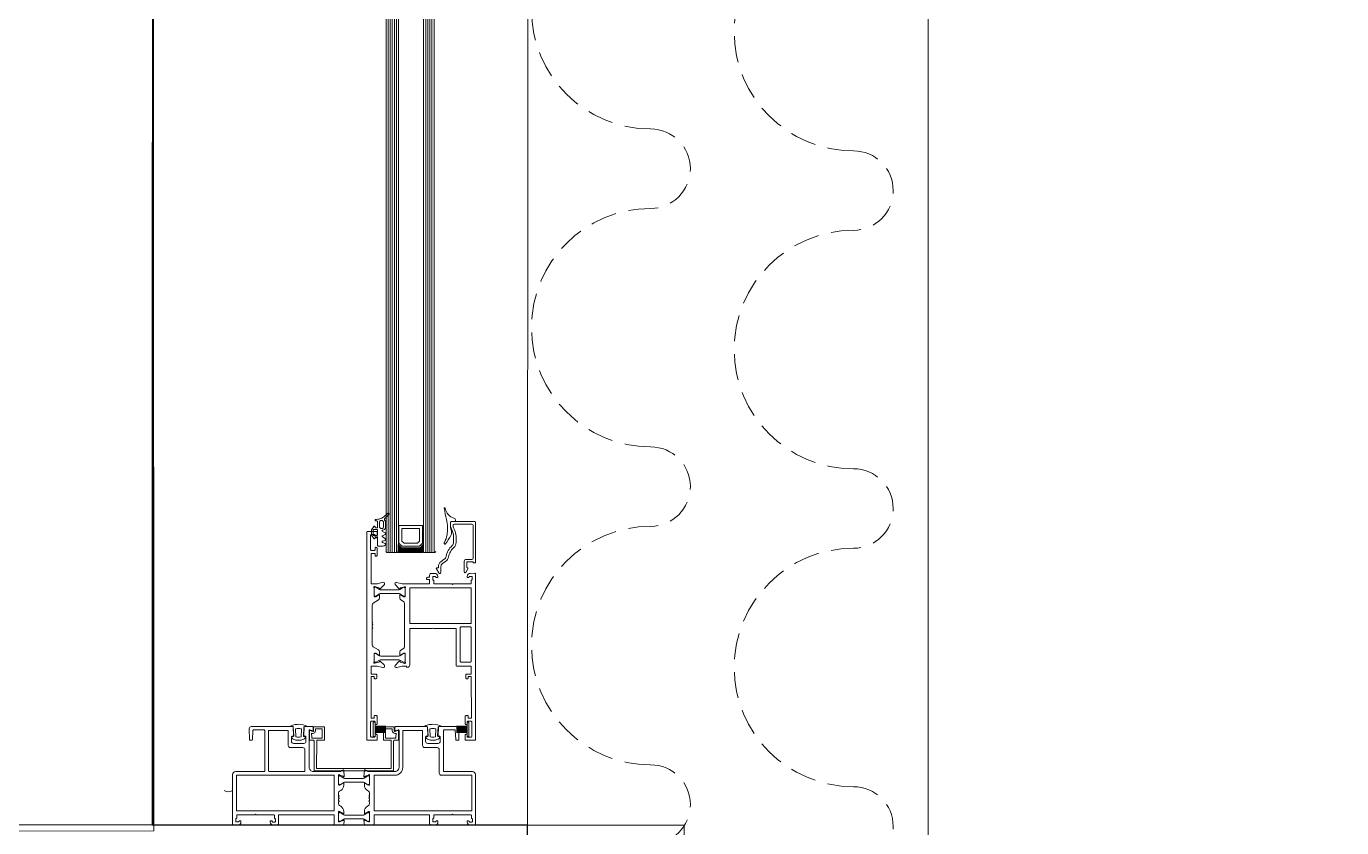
# Model space of a CAD drawing. Header units: centimetres. Extents: x 118932 to 154602, y -32682 to -23521.
# Drawn here: x 138034.9 to 138098, y -25246.2 to -25207.8 of the extents above; entities that cross this region are included whole.
import ezdxf

# ---------------------------------------------------------------- set-up
doc = ezdxf.new("R2010")
doc.units = ezdxf.units.CM
doc.header["$LTSCALE"] = 50
doc.header["$MEASUREMENT"] = 0
doc.linetypes.add('HIDDEN', pattern=[0.375, 0.25, -0.125])
doc.layers.add('GEN_02_TF_Halı', color=7, linetype='Continuous', lineweight=5, true_color=0x903373, transparency=0.8)
for name, color, linetype, lineweight, true_color in [('GEN_02_TF_Mobilya', 7, 'Continuous', 5, 0x745e3d), ('GEN_02_TF_Pencere', 7, 'Continuous', 9, 0x6093ac), ('GEN_05_ML_Alçıpan_giydirme', 7, 'Continuous', 18, 0x7ebab5), ('GEN_05_ML_Mermer', 7, 'Continuous', 9, 0x9d8692), ('GEN_06_GR_İnce', 7, 'Continuous', 13, 0xb0b0a9), ('KALACAK DUVARLAR', 7, 'Continuous', 30, 0x005387)]:
    doc.layers.add(name, color=color, linetype=linetype, lineweight=lineweight, true_color=true_color)

# ---------------------------------------------------------------- blocks, each defined once
blk = doc.blocks.new('LEVEL 0_E BLOK_GÖRÜNÜŞ')
at = {"layer": 'GEN_02_TF_Pencere'}
blk.add_lwpolyline([(299.565, 406.139), (299.505, 274.425)], dxfattribs=at)
at = {"layer": 'GEN_06_GR_İnce', "flags": 128}
blk.add_lwpolyline([(-20.701, 553.003), (299.43, 553.15), (299.558, 274.152), (275.147, 274.127), (212.138, 211.003), (-20.651, 443.364), (-20.701, 553.003)], close=True, dxfattribs=at)
blk = doc.blocks.new('YIKILACAK DUVARLAR LEVEL 0 D BLOK')
at = {"layer": 'KALACAK DUVARLAR', "elevation": 0}
blk.add_lwpolyline([(-256.899, -323.785), (-417.954, -162.13), (-368.971, -113.329), (-334.392, -113.345), (-334.392, -95.344), (-376.403, -95.325), (-443.41, -162.083), (-269.65, -336.489)], dxfattribs=at)
blk = doc.blocks.new('suıte c-d duvarlar')
at = {"layer": 'GEN_05_ML_Alçıpan_giydirme', "elevation": 0}
blk.add_lwpolyline([(336.99, 195.147), (344.49, 195.143), (344.49, 169.639), (305.508, 169.657), (264.034, 128.337), (421.555, -29.781), (398.177, -53.072), (235.362, 110.36), (237.133, 112.124), (398.184, -49.536), (418.02, -29.774), (260.498, 128.344), (304.475, 172.157), (341.99, 172.14), (341.99, 192.644), (336.988, 192.647)], dxfattribs=at)
blk = doc.blocks.new('P19')
at = {"layer": 'GEN_02_TF_Pencere', "linetype": 'Continuous'}
for p, q in [((62986.993, 12315.664, 0), (62987.503, 12315.664, 0)), ((62986.993, 12315.644, 0), (62987.503, 12315.644, 0)), ((62986.993, 12315.624, 0), (62987.503, 12315.624, 0)), ((62986.993, 12315.604, 0), (62987.503, 12315.604, 0)), ((62986.993, 12315.584, 0), (62987.503, 12315.584, 0)), ((62986.993, 12315.564, 0), (62987.503, 12315.564, 0)), ((62986.993, 12315.544, 0), (62987.503, 12315.544, 0)), ((62986.993, 12315.524, 0), (62987.503, 12315.524, 0)), ((62986.993, 12315.504, 0), (62987.503, 12315.504, 0)), ((62986.993, 12315.484, 0), (62987.503, 12315.484, 0)), ((62986.993, 12315.464, 0), (62987.503, 12315.464, 0)), ((62986.993, 12315.444, 0), (62987.503, 12315.444, 0)), ((62986.993, 12315.424, 0), (62987.503, 12315.424, 0)), ((62986.993, 12315.404, 0), (62987.503, 12315.404, 0)), ((62986.993, 12315.384, 0), (62987.503, 12315.384, 0)), ((62986.993, 12315.364, 0), (62987.503, 12315.364, 0)), ((62991.399, 12315.663, 0), (62990.889, 12315.663, 0)), ((62991.399, 12315.643, 0), (62990.889, 12315.643, 0)), ((62991.399, 12315.623, 0), (62990.889, 12315.623, 0)), ((62991.399, 12315.603, 0), (62990.889, 12315.603, 0)), ((62991.399, 12315.583, 0), (62990.889, 12315.583, 0)), ((62991.399, 12315.563, 0), (62990.889, 12315.563, 0)), ((62991.399, 12315.543, 0), (62990.889, 12315.543, 0)), ((62991.399, 12315.523, 0), (62990.889, 12315.523, 0)), ((62991.399, 12315.503, 0), (62990.889, 12315.503, 0)), ((62991.399, 12315.483, 0), (62990.889, 12315.483, 0)), ((62991.399, 12315.463, 0), (62990.889, 12315.463, 0)), ((62991.399, 12315.443, 0), (62990.889, 12315.443, 0)), ((62991.399, 12315.423, 0), (62990.889, 12315.423, 0)), ((62991.399, 12315.403, 0), (62990.889, 12315.403, 0)), ((62991.399, 12315.383, 0), (62990.889, 12315.383, 0)), ((62991.399, 12315.363, 0), (62990.889, 12315.363, 0))]:
    blk.add_line(p, q, dxfattribs=at)
at = {"layer": 'GEN_02_TF_Pencere'}
for p, q in [((62988.092, 12306.586, 0), (62988.091, 12306.574, 0)), ((62988.493, 12306.988, 0), (62988.543, 12307.038, 0)), ((62988.543, 12307.038, 0), (62989.043, 12307.038, 0)), ((62988.576, 12307.038, 0), (62988.562, 12261.108, 0)), ((62988.676, 12307.038, 0), (62988.662, 12261.108, 0)), ((62988.776, 12307.038, 0), (62988.762, 12261.108, 0)), ((62988.876, 12307.038, 0), (62988.862, 12261.108, 0)), ((62988.976, 12307.038, 0), (62988.962, 12261.108, 0)), ((62989.043, 12307.038, 0), (62989.093, 12306.988, 0)), ((62989.076, 12307.004, 0), (62989.062, 12261.108, 0)), ((62989.093, 12307.038, 0), (62989.092, 12306.663, 0)), ((62989.092, 12306.663, 0), (62989.242, 12306.813, 0)), ((62989.092, 12306.798, 0), (62989.227, 12306.798, 0)), ((62989.092, 12306.758, 0), (62989.187, 12306.758, 0)), ((62989.092, 12306.718, 0), (62989.147, 12306.718, 0)), ((62989.092, 12306.678, 0), (62989.107, 12306.678, 0)), ((62990.293, 12307.038, 0), (62989.093, 12307.038, 0)), ((62989.093, 12307.038, 0), (62989.093, 12307.038, 0)), ((62989.093, 12307.038, 0), (62990.293, 12307.038, 0)), ((62989.093, 12306.998, 0), (62990.293, 12306.998, 0)), ((62989.093, 12306.958, 0), (62990.293, 12306.958, 0)), ((62989.093, 12306.918, 0), (62990.293, 12306.918, 0)), ((62989.093, 12306.878, 0), (62990.293, 12306.878, 0)), ((62989.093, 12306.838, 0), (62990.293, 12306.838, 0)), ((62989.122, 12306.588, 0), (62989.272, 12306.738, 0)), ((62989.122, 12305.738, 0), (62989.122, 12306.588, 0)), ((62989.242, 12306.813, 0), (62990.142, 12306.813, 0)), ((62989.272, 12306.738, 0), (62990.112, 12306.738, 0)), ((62989.272, 12306.488, 0), (62989.372, 12306.588, 0)), ((62989.372, 12306.588, 0), (62990.012, 12306.588, 0)), ((62990.012, 12306.588, 0), (62990.112, 12306.488, 0)), ((62990.112, 12306.738, 0), (62990.262, 12306.588, 0)), ((62990.142, 12306.813, 0), (62990.292, 12306.663, 0)), ((62990.157, 12306.798, 0), (62990.292, 12306.798, 0)), ((62990.197, 12306.758, 0), (62990.292, 12306.758, 0)), ((62990.237, 12306.718, 0), (62990.292, 12306.718, 0)), ((62990.276, 12307.038, 0), (62990.262, 12261.108, 0)), ((62990.262, 12306.588, 0), (62990.262, 12305.738, 0)), ((62990.277, 12306.678, 0), (62990.292, 12306.678, 0)), ((62990.292, 12306.663, 0), (62990.293, 12307.038, 0)), ((62990.293, 12306.988, 0), (62990.343, 12307.038, 0)), ((62990.343, 12307.038, 0), (62990.843, 12307.037, 0)), ((62990.376, 12307.038, 0), (62990.362, 12261.108, 0)), ((62990.476, 12307.037, 0), (62990.462, 12261.107, 0)), ((62990.576, 12307.037, 0), (62990.562, 12261.107, 0)), ((62990.676, 12307.037, 0), (62990.662, 12261.107, 0)), ((62990.776, 12307.037, 0), (62990.762, 12261.107, 0)), ((62990.843, 12307.037, 0), (62990.893, 12306.987, 0)), ((62990.876, 12307.004, 0), (62990.862, 12261.107, 0)), ((62990.969, 12306.717, 0), (62990.912, 12306.684, 0)), ((62990.915, 12306.609, 0), (62991.048, 12306.554, 0)), ((62991.049, 12306.497, 0), (62990.915, 12306.442, 0)), ((62991.26, 12306.727, 0), (62991.009, 12306.727, 0)), ((62991.286, 12306.302, 0), (62991.286, 12306.697, 0)), ((62987.775, 12305.899, 0), (62987.766, 12305.918, 0)), ((62989.272, 12305.888, 0), (62989.272, 12306.488, 0)), ((62990.112, 12305.888, 0), (62989.272, 12305.888, 0)), ((62990.112, 12306.488, 0), (62990.112, 12305.888, 0)), ((62990.912, 12306.367, 0), (62991.052, 12306.288, 0)), ((62990.913, 12306.102, 0), (62991.052, 12306.024, 0)), ((62991.049, 12306.234, 0), (62990.916, 12306.178, 0)), ((62991.049, 12305.969, 0), (62990.956, 12305.93, 0)), ((62990.956, 12305.93, 0), (62990.956, 12305.93, 0)), ((62991.084, 12305.888, 0), (62991.103, 12305.888, 0)), ((62991.084, 12305.888, 0), (62991.084, 12305.888, 0)), ((62991.401, 12306.302, 0), (62991.286, 12306.302, 0)), ((62991.287, 12305.962, 0), (62991.286, 12306.192, 0)), ((62991.294, 12305.941, 0), (62991.294, 12305.941, 0)), ((62991.313, 12306.222, 0), (62991.472, 12306.223, 0)), ((62991.472, 12305.933, 0), (62991.313, 12305.932, 0)), ((62991.401, 12306.342, 0), (62991.401, 12306.302, 0)), ((62991.569, 12306.203, 0), (62991.465, 12306.366, 0)), ((62991.465, 12305.789, 0), (62991.569, 12305.953, 0)), ((62991.498, 12306.193, 0), (62991.498, 12305.963, 0)), ((62991.569, 12305.953, 0), (62991.569, 12306.203, 0)), ((62987.551, 12305.49, 0), (62987.551, 12305.528, 0)), ((62987.551, 12305.528, 0), (62987.551, 12305.528, 0)), ((62987.576, 12305.558, 0), (62987.761, 12305.558, 0)), ((62987.786, 12305.588, 0), (62987.786, 12305.849, 0)), ((62990.262, 12305.738, 0), (62989.122, 12305.738, 0)), ((62990.944, 12305.424, 0), (62990.745, 12305.212, 0)), ((62990.784, 12305.16, 0), (62991, 12305.338, 0)), ((62990.898, 12305.836, 0), (62990.898, 12305.582, 0)), ((62990.996, 12305.602, 0), (62990.996, 12305.788, 0)), ((62991.103, 12305.502, 0), (62991.084, 12305.502, 0)), ((62991.191, 12305.788, 0), (62991.191, 12305.602, 0)), ((62991.287, 12305.552, 0), (62991.287, 12305.852, 0)), ((62991.287, 12305.852, 0), (62991.401, 12305.852, 0)), ((62991.374, 12305.522, 0), (62991.313, 12305.522, 0)), ((62991.401, 12305.852, 0), (62991.401, 12305.812, 0))]:
    blk.add_line(p, q, dxfattribs=at)
at = {"layer": 'GEN_02_TF_Pencere', "extrusion": (0, 0, -1), "elevation": 0}
for points in [[(-62986.591, 12320.079), (-62986.59, 12317.689, -0.414214), (-62986.74, 12317.539), (-62988.1, 12317.538, 0.414214), (-62988.13, 12317.508), (-62988.13, 12315.577, 0.414214), (-62988.1, 12315.547), (-62987.589, 12315.547, 0.400696), (-62987.559, 12315.576), (-62987.539, 12316.01, -0.400696), (-62987.509, 12316.038), (-62987.419, 12316.038, -0.414214), (-62987.389, 12316.008), (-62987.389, 12315.487, -0.414214), (-62987.489, 12315.387), (-62988.31, 12315.387, -0.399104), (-62988.36, 12315.435), (-62988.38, 12315.808, -0.429487), (-62988.35, 12315.84), (-62988.33, 12315.84, 0.414214), (-62988.28, 12315.89), (-62988.28, 12316.088, 0.414214), (-62988.38, 12316.188), (-62988.88, 12316.188, 0.414214), (-62988.98, 12316.088), (-62988.98, 12315.89, 0.414214), (-62988.93, 12315.84), (-62988.91, 12315.84, -0.429495), (-62988.88, 12315.808), (-62988.899, 12315.434, -0.399096), (-62988.949, 12315.387), (-62990.425, 12315.387, -0.414214), (-62990.455, 12315.417), (-62990.455, 12315.555, -0.518649), (-62990.415, 12315.583), (-62990.295, 12315.54, 0.518649), (-62990.255, 12315.568), (-62990.256, 12317.338, 0.414214), (-62990.456, 12317.538), (-62991.759, 12317.537, 0.41134), (-62991.789, 12317.507, -0.312805), (-62991.802, 12317.489), (-62991.886, 12317.458, -0.493156), (-62991.913, 12317.475), (-62991.939, 12317.775, -0.957545), (-62991.899, 12317.78, 0.268123), (-62991.887, 12317.765), (-62991.727, 12317.707, 0.843087), (-62991.669, 12317.717), (-62991.669, 12318.168, 0.577366), (-62991.714, 12318.194), (-62991.871, 12318.104, 0.182928), (-62991.88, 12318.093, -0.849637), (-62991.919, 12318.099), (-62991.919, 12318.191, -0.267944), (-62991.769, 12318.451), (-62991.719, 12318.48, 0.267964), (-62991.669, 12318.567), (-62991.669, 12318.69), (-62991.707, 12318.712), (-62991.669, 12318.734), (-62991.669, 12318.792, -1), (-62991.669, 12318.852), (-62991.669, 12318.932, -1), (-62991.67, 12318.992), (-62991.67, 12319.077, 0.267966), (-62991.72, 12319.164), (-62991.77, 12319.193, -0.267944), (-62991.92, 12319.453), (-62991.92, 12319.545, -0.849744), (-62991.881, 12319.551, 0.182697), (-62991.872, 12319.54), (-62991.715, 12319.45, 0.577366), (-62991.67, 12319.476), (-62991.67, 12319.927, 0.843081), (-62991.728, 12319.937), (-62991.887, 12319.879, 0.267761), (-62991.9, 12319.864, -0.957329), (-62991.94, 12319.869), (-62991.919, 12320.107), (-62991.76, 12320.107), (-62991.482, 12320.107, -0.414214), (-62991.452, 12320.077), (-62991.452, 12319.637, 0.414214), (-62991.422, 12319.607), (-62988.791, 12319.608), (-62988.791, 12320.028, -0.414214), (-62988.711, 12320.108), (-62988.541, 12320.108, -0.414214), (-62988.391, 12319.958), (-62988.391, 12319.928, -0.414214), (-62988.411, 12319.908), (-62988.461, 12319.908, -0.36604), (-62988.491, 12319.933, 0.365984), (-62988.521, 12319.958), (-62988.611, 12319.958, 0.414214), (-62988.641, 12319.928), (-62988.641, 12319.818, 0.367429), (-62988.615, 12319.788, -0.364526), (-62988.591, 12319.759), (-62988.591, 12319.638, 0.414214), (-62988.561, 12319.608), (-62987.721, 12319.608), (-62987.691, 12319.578), (-62987.661, 12319.608), (-62986.821, 12319.609, 0.414214), (-62986.791, 12319.639), (-62986.791, 12319.76, -0.364526), (-62986.766, 12319.789, 0.367429), (-62986.741, 12319.819), (-62986.741, 12319.929, 0.414214), (-62986.771, 12319.959), (-62986.861, 12319.959, 0.365984), (-62986.89, 12319.934, -0.36604), (-62986.92, 12319.909), (-62986.971, 12319.909, -0.414214), (-62986.991, 12319.929), (-62986.991, 12319.959, -0.414214), (-62986.841, 12320.109), (-62986.621, 12320.109, -0.414214), (-62986.591, 12320.079)], [(-62991.99, 12319.807), (-62992.838, 12319.807, -0.131652), (-62992.898, 12319.823), (-62993.078, 12319.927), (-62993.114, 12319.927, 0.414214), (-62993.154, 12319.887), (-62993.154, 12319.547, 0.414214), (-62993.114, 12319.507), (-62993.078, 12319.507), (-62992.898, 12319.611, -0.131652), (-62992.838, 12319.627), (-62991.99, 12319.627, -0.131652), (-62991.93, 12319.611), (-62991.75, 12319.507), (-62991.714, 12319.507, 0.414214), (-62991.674, 12319.547), (-62991.674, 12319.887, 0.414214), (-62991.714, 12319.927), (-62991.75, 12319.927), (-62991.93, 12319.823, -0.131652), (-62991.99, 12319.807)], [(-62996.033, 12319.606), (-62993.402, 12319.607, 0.414214), (-62993.372, 12319.637), (-62993.372, 12320.077, -0.414214), (-62993.342, 12320.107), (-62993.064, 12320.107), (-62992.905, 12320.107), (-62992.884, 12319.869, -0.957329), (-62992.923, 12319.863, 0.267761), (-62992.936, 12319.879), (-62993.096, 12319.937, 0.843081), (-62993.154, 12319.927), (-62993.154, 12319.475, 0.577366), (-62993.109, 12319.449), (-62992.952, 12319.54, 0.182697), (-62992.943, 12319.551, -0.849744), (-62992.904, 12319.545), (-62992.904, 12319.452, -0.267944), (-62993.054, 12319.192), (-62993.104, 12319.164, 0.267966), (-62993.154, 12319.077), (-62993.154, 12318.992, -1), (-62993.154, 12318.932), (-62993.153, 12318.852, -1), (-62993.153, 12318.792), (-62993.153, 12318.734), (-62993.115, 12318.712), (-62993.153, 12318.69), (-62993.153, 12318.566, 0.267964), (-62993.103, 12318.48), (-62993.053, 12318.451, -0.267944), (-62992.903, 12318.191), (-62992.903, 12318.099, -0.849637), (-62992.942, 12318.092, 0.182928), (-62992.951, 12318.103), (-62993.108, 12318.194, 0.577366), (-62993.153, 12318.168), (-62993.153, 12317.717, 0.843087), (-62993.095, 12317.707), (-62992.936, 12317.765, 0.268123), (-62992.923, 12317.78, -0.957545), (-62992.883, 12317.775), (-62992.909, 12317.475, -0.493156), (-62992.936, 12317.458), (-62993.02, 12317.488, -0.312805), (-62993.033, 12317.507, 0.41134), (-62993.063, 12317.537), (-62994.366, 12317.536, 0.414214), (-62994.566, 12317.336), (-62994.566, 12315.565, 0.414214), (-62994.536, 12315.535), (-62994.396, 12315.585, -0.414214), (-62994.366, 12315.555), (-62994.366, 12315.415, -0.414214), (-62994.396, 12315.385), (-62994.746, 12315.385, -0.399096), (-62994.796, 12315.433), (-62994.816, 12315.806, -0.429495), (-62994.786, 12315.838), (-62994.766, 12315.838, 0.414214), (-62994.716, 12315.888), (-62994.716, 12316.086, 0.414214), (-62994.816, 12316.186), (-62995.316, 12316.186, 0.414214), (-62995.416, 12316.086), (-62995.416, 12315.888, 0.414214), (-62995.366, 12315.838), (-62995.346, 12315.838, -0.429487), (-62995.316, 12315.806), (-62995.335, 12315.432, -0.399104), (-62995.385, 12315.385), (-62997.332, 12315.384, -0.414214), (-62997.432, 12315.484), (-62997.432, 12316.005, -0.414214), (-62997.402, 12316.035), (-62997.312, 12316.035, -0.400696), (-62997.282, 12316.007), (-62997.262, 12315.573, 0.400696), (-62997.232, 12315.544), (-62996.721, 12315.545, 0.414214), (-62996.691, 12315.575), (-62996.692, 12317.506, 0.414214), (-62996.722, 12317.536), (-62998.082, 12317.535, -0.414214), (-62998.232, 12317.685), (-62998.233, 12320.075, -0.414214), (-62998.203, 12320.105), (-62997.983, 12320.105, -0.414214), (-62997.833, 12319.955), (-62997.833, 12319.925, -0.414214), (-62997.853, 12319.905), (-62997.904, 12319.905, -0.36604), (-62997.933, 12319.93, 0.365984), (-62997.963, 12319.955), (-62998.053, 12319.955, 0.414214), (-62998.083, 12319.925), (-62998.083, 12319.815, 0.367429), (-62998.058, 12319.785, -0.364526), (-62998.033, 12319.756), (-62998.033, 12319.635, 0.414214), (-62998.003, 12319.605), (-62997.163, 12319.605), (-62997.133, 12319.575), (-62997.103, 12319.605), (-62996.263, 12319.606, 0.414214), (-62996.233, 12319.636), (-62996.233, 12319.757, -0.364526), (-62996.208, 12319.786, 0.367429), (-62996.183, 12319.816), (-62996.183, 12319.926, 0.414214), (-62996.213, 12319.956), (-62996.303, 12319.956, 0.365984), (-62996.333, 12319.931, -0.36604), (-62996.362, 12319.906), (-62996.413, 12319.906, -0.414214), (-62996.433, 12319.926), (-62996.433, 12319.956, -0.414214), (-62996.283, 12320.106), (-62996.113, 12320.106, -0.414214), (-62996.033, 12320.026), (-62996.033, 12319.606)], [(-62986.77, 12317.719), (-62986.77, 12319.429), (-62991.452, 12319.427), (-62991.451, 12317.717), (-62990.456, 12317.718, -0.414214), (-62990.076, 12317.338), (-62990.075, 12315.597, 0.414214), (-62990.045, 12315.567), (-62989.16, 12315.567, 0.414214), (-62989.13, 12315.597), (-62989.13, 12316.288, -0.414214), (-62989.03, 12316.388), (-62988.43, 12316.388, 0.414214), (-62988.33, 12316.488), (-62988.33, 12317.618, -0.414214), (-62988.23, 12317.718), (-62986.77, 12317.719)], [(-62991.989, 12318.048), (-62992.837, 12318.048, -0.131652), (-62992.897, 12318.064), (-62993.077, 12318.168), (-62993.113, 12318.168, 0.414214), (-62993.153, 12318.128), (-62993.153, 12317.788, 0.414214), (-62993.113, 12317.748), (-62993.077, 12317.748), (-62992.897, 12317.852, -0.131652), (-62992.837, 12317.868), (-62991.989, 12317.868, -0.131652), (-62991.929, 12317.852), (-62991.749, 12317.748), (-62991.713, 12317.748, 0.414214), (-62991.673, 12317.788), (-62991.673, 12318.128, 0.414214), (-62991.713, 12318.168), (-62991.749, 12318.168), (-62991.929, 12318.064, -0.131652), (-62991.989, 12318.048)], [(-62994.525, 12316.04, 0.198912), (-62994.546, 12316.031, 0.198912), (-62994.555, 12316.01), (-62994.555, 12315.599, 0.518649), (-62994.515, 12315.571), (-62994.395, 12315.614, -0.518649), (-62994.355, 12315.586), (-62994.355, 12315.419, 0.414214), (-62994.325, 12315.389), (-62993.864, 12315.389, 0.414214), (-62993.834, 12315.419), (-62993.834, 12316.01, 0.414214), (-62993.864, 12316.04), (-62994.204, 12316.04), (-62994.205, 12317.389), (-62992.42, 12317.389), (-62990.635, 12317.39), (-62990.634, 12316.041), (-62990.974, 12316.041, 0.414214), (-62991.004, 12316.011), (-62991.004, 12315.42, 0.414214), (-62990.974, 12315.39), (-62990.514, 12315.39, 0.414214), (-62990.484, 12315.42), (-62990.484, 12315.587, -0.518649), (-62990.444, 12315.615), (-62990.324, 12315.572, 0.518649), (-62990.284, 12315.601), (-62990.284, 12316.011, 0.414214), (-62990.314, 12316.041), (-62990.484, 12316.041, -0.414214), (-62990.514, 12316.071), (-62990.515, 12317.48, 0.414214), (-62990.545, 12317.51), (-62992.42, 12317.509), (-62994.295, 12317.509, 0.414214), (-62994.325, 12317.479), (-62994.324, 12316.07, -0.414214), (-62994.354, 12316.04), (-62994.525, 12316.04)], [(-62994.796, 12317.536), (-62996.482, 12317.536, 0.414189), (-62996.512, 12317.506), (-62996.511, 12315.595, 0.414238), (-62996.481, 12315.565), (-62995.596, 12315.565, 0.414214), (-62995.566, 12315.595), (-62995.566, 12316.286, -0.414214), (-62995.466, 12316.386), (-62994.866, 12316.386, 0.414214), (-62994.766, 12316.486), (-62994.766, 12317.506, 0.414214), (-62994.796, 12317.536)], [(-62986.591, 12308.068), (-62986.589, 12316.008, 0.198912), (-62986.598, 12316.03, 0.198912), (-62986.619, 12316.038), (-62987.059, 12316.039, 0.414214), (-62987.089, 12316.009), (-62987.089, 12315.809, 0.414214), (-62987.019, 12315.739, 0.414214), (-62986.989, 12315.769), (-62986.989, 12315.849, -0.414214), (-62986.939, 12315.899), (-62986.819, 12315.899, -0.414214), (-62986.769, 12315.849), (-62986.77, 12315.179, -0.414214), (-62986.82, 12315.129), (-62986.94, 12315.129, -0.414214), (-62986.99, 12315.179), (-62986.99, 12315.259, 0.414214), (-62987.02, 12315.289, 0.414214), (-62987.09, 12315.219), (-62987.09, 12314.909, 0.414214), (-62987.04, 12314.859), (-62986.97, 12314.859, 0.414214), (-62986.94, 12314.889), (-62986.94, 12314.989), (-62986.79, 12314.989), (-62986.79, 12312.989), (-62986.94, 12312.989), (-62986.94, 12313.059, 0.414214), (-62986.97, 12313.089), (-62987.03, 12313.089, 0.414214), (-62987.06, 12313.059), (-62987.06, 12312.899, 0.414214), (-62987.03, 12312.869), (-62986.82, 12312.869, -0.414214), (-62986.79, 12312.839), (-62986.79, 12312.489), (-62987.491, 12312.489, 0.414213), (-62987.521, 12312.459), (-62987.521, 12310.689), (-62988.601, 12310.689), (-62988.631, 12310.659), (-62988.661, 12310.689), (-62989.741, 12310.689), (-62989.741, 12312.439, 0.414277), (-62989.841, 12312.539), (-62989.875, 12312.539, 0.339312), (-62989.895, 12312.524), (-62989.9, 12312.504, -0.339802), (-62989.919, 12312.489), (-62990.106, 12312.489), (-62990.367, 12312.559, 0.700085), (-62990.442, 12312.451), (-62990.43, 12312.433), (-62990.257, 12312.262, 0.617948), (-62990.197, 12312.278, -0.283637), (-62990.175, 12312.301), (-62989.991, 12312.352), (-62989.973, 12312.352, -0.673161), (-62989.952, 12312.3, 0.202488), (-62989.961, 12312.279), (-62989.961, 12311.892, -0.414214), (-62989.991, 12311.862), (-62990.012, 12311.862, -0.137872), (-62990.028, 12311.866), (-62990.18, 12311.959, 0.585524), (-62990.211, 12311.942), (-62990.211, 12311.8, 0.261413), (-62990.163, 12311.714), (-62990.039, 12311.638, -0.261413), (-62989.991, 12311.553), (-62989.991, 12310.646), (-62989.992, 12309.476, -0.261413), (-62990.039, 12309.39), (-62990.164, 12309.314, 0.261413), (-62990.212, 12309.229), (-62990.212, 12309.087, 0.585524), (-62990.181, 12309.069), (-62990.029, 12309.162, -0.137872), (-62990.013, 12309.167), (-62989.992, 12309.167, -0.414214), (-62989.962, 12309.137), (-62989.962, 12308.75, 0.202488), (-62989.953, 12308.728, -0.673161), (-62989.974, 12308.677), (-62989.992, 12308.677), (-62990.176, 12308.728, -0.283637), (-62990.198, 12308.751, 0.617948), (-62990.258, 12308.766), (-62990.431, 12308.595), (-62990.443, 12308.577, 0.700085), (-62990.368, 12308.47), (-62990.107, 12308.539), (-62988.821, 12308.539, -0.414214), (-62988.791, 12308.509), (-62988.791, 12308.369, -0.414214), (-62988.821, 12308.339), (-62988.911, 12308.339, 0.463003), (-62988.941, 12308.305, 0.372825), (-62988.842, 12308.219), (-62988.821, 12308.219, -0.414214), (-62988.791, 12308.189), (-62988.791, 12308.119, 0.414214), (-62988.711, 12308.039), (-62988.541, 12308.039, 0.414214), (-62988.391, 12308.189), (-62988.391, 12308.209, 0.414214), (-62988.421, 12308.239), (-62988.462, 12308.239, 0.380812), (-62988.492, 12308.214, -0.365977), (-62988.521, 12308.189), (-62988.611, 12308.189, -0.414214), (-62988.641, 12308.219), (-62988.641, 12308.329, -0.365977), (-62988.616, 12308.359, 0.369187), (-62988.591, 12308.388), (-62988.591, 12308.509, -0.414214), (-62988.561, 12308.539), (-62987.721, 12308.539), (-62987.691, 12308.569), (-62987.661, 12308.539), (-62986.821, 12308.539, -0.414214), (-62986.791, 12308.509), (-62986.791, 12308.388, 0.365995), (-62986.766, 12308.358, -0.365977), (-62986.741, 12308.328), (-62986.741, 12308.218, -0.414214), (-62986.771, 12308.189), (-62986.861, 12308.189, -0.374045), (-62986.891, 12308.214, 0.366034), (-62986.921, 12308.239), (-62986.961, 12308.239, 0.414214), (-62986.991, 12308.209), (-62986.991, 12308.189, 0.414214), (-62986.841, 12308.039), (-62986.621, 12308.038, 0.414214), (-62986.591, 12308.068)], [(-62989.067, 12315.387, 0.064394), (-62988.859, 12315.303, 0.064394), (-62988.636, 12315.275, 0.129325), (-62988.205, 12315.387), (-62988.356, 12315.387, -0.399528), (-62988.386, 12315.416), (-62988.407, 12315.829, -0.414214), (-62988.377, 12315.859), (-62988.348, 12315.859, 0.414214), (-62988.318, 12315.889), (-62988.318, 12315.896, 0.295923), (-62988.378, 12315.987, 0.104809), (-62988.637, 12316.043, 0.104809), (-62988.896, 12315.987, 0.295923), (-62988.955, 12315.896), (-62988.955, 12315.889, 0.414214), (-62988.925, 12315.859), (-62988.897, 12315.859, -0.414214), (-62988.867, 12315.829), (-62988.887, 12315.415, -0.399528), (-62988.917, 12315.387), (-62989.067, 12315.387)], [(-62991.798, 12316.007), (-62991.795, 12306.067, 0.414214), (-62991.765, 12306.037), (-62991.325, 12306.037, 0.414214), (-62991.295, 12306.067), (-62991.295, 12306.267, 0.414214), (-62991.365, 12306.337, 0.414214), (-62991.395, 12306.307), (-62991.395, 12306.227, -0.414214), (-62991.445, 12306.177), (-62991.565, 12306.177, -0.414214), (-62991.615, 12306.227), (-62991.615, 12306.897, -0.414214), (-62991.565, 12306.947), (-62991.445, 12306.947, -0.414214), (-62991.395, 12306.897), (-62991.395, 12306.817, 0.414214), (-62991.365, 12306.787, 0.414214), (-62991.295, 12306.857), (-62991.295, 12307.167, 0.414214), (-62991.345, 12307.217), (-62991.365, 12307.217, 0.414214), (-62991.395, 12307.187), (-62991.395, 12307.117, -0.414214), (-62991.425, 12307.087), (-62991.595, 12307.087), (-62991.596, 12308.507, -0.414214), (-62991.566, 12308.537), (-62991.294, 12308.537), (-62991.034, 12308.467, 0.700075), (-62990.958, 12308.575), (-62990.971, 12308.593), (-62991.144, 12308.764, 0.617785), (-62991.204, 12308.748, -0.283333), (-62991.226, 12308.726), (-62991.41, 12308.675), (-62991.428, 12308.675, -0.673162), (-62991.449, 12308.726, 0.202354), (-62991.44, 12308.748), (-62991.44, 12309.135, -0.415901), (-62991.41, 12309.165), (-62991.388, 12309.165, -0.137872), (-62991.373, 12309.16), (-62991.22, 12309.067, 0.585714), (-62991.19, 12309.084), (-62991.19, 12309.227, 0.30109), (-62991.238, 12309.312), (-62991.498, 12309.471, -0.261413), (-62991.546, 12309.556), (-62991.546, 12310.38), (-62991.508, 12310.402), (-62991.546, 12310.424), (-62991.546, 12310.482, 1), (-62991.546, 12310.542), (-62991.546, 12310.622, 1), (-62991.546, 12310.682), (-62991.546, 12311.468, -0.261413), (-62991.499, 12311.553), (-62991.239, 12311.712, 0.261381), (-62991.191, 12311.797), (-62991.191, 12311.94, 0.585524), (-62991.221, 12311.957), (-62991.374, 12311.864, -0.137707), (-62991.389, 12311.86), (-62991.411, 12311.86, -0.414214), (-62991.441, 12311.89), (-62991.441, 12312.277, 0.202488), (-62991.45, 12312.298, -0.673126), (-62991.429, 12312.35), (-62991.411, 12312.35), (-62991.227, 12312.299, -0.283536), (-62991.205, 12312.276, 0.617796), (-62991.145, 12312.26), (-62990.972, 12312.431), (-62990.959, 12312.449, 0.700399), (-62991.035, 12312.557), (-62991.296, 12312.487), (-62991.567, 12312.487, -0.414214), (-62991.597, 12312.517), (-62991.597, 12312.837, -0.414214), (-62991.567, 12312.867), (-62991.357, 12312.867, 0.414214), (-62991.327, 12312.897), (-62991.327, 12313.057, 0.414214), (-62991.357, 12313.087), (-62991.417, 12313.087, 0.414214), (-62991.447, 12313.057), (-62991.447, 12312.987), (-62991.597, 12312.987), (-62991.598, 12314.987), (-62991.448, 12314.987), (-62991.448, 12314.887, 0.414214), (-62991.418, 12314.857), (-62991.348, 12314.857, 0.414214), (-62991.298, 12314.907), (-62991.298, 12315.217, 0.414214), (-62991.368, 12315.287, 0.414214), (-62991.398, 12315.257), (-62991.398, 12315.177, -0.414214), (-62991.448, 12315.127), (-62991.568, 12315.127, -0.414214), (-62991.618, 12315.177), (-62991.618, 12315.847, -0.414214), (-62991.568, 12315.897), (-62991.448, 12315.897, -0.414214), (-62991.398, 12315.847), (-62991.398, 12315.767, 0.414214), (-62991.368, 12315.737, 0.414214), (-62991.298, 12315.807), (-62991.298, 12316.007, 0.414214), (-62991.328, 12316.037), (-62991.768, 12316.037, 0.414214), (-62991.798, 12316.007)], [(-62995.504, 12315.385, 0.064394), (-62995.295, 12315.301, 0.064394), (-62995.073, 12315.273, 0.129325), (-62994.642, 12315.385), (-62994.792, 12315.385, -0.399528), (-62994.822, 12315.414), (-62994.843, 12315.827, -0.414214), (-62994.813, 12315.857), (-62994.784, 12315.857, 0.414214), (-62994.754, 12315.887), (-62994.754, 12315.894, 0.295923), (-62994.814, 12315.985, 0.104809), (-62995.073, 12316.041, 0.104809), (-62995.332, 12315.985, 0.295923), (-62995.391, 12315.894), (-62995.391, 12315.887, 0.414214), (-62995.361, 12315.857), (-62995.333, 12315.857, -0.414214), (-62995.303, 12315.827), (-62995.323, 12315.413, -0.399528), (-62995.353, 12315.385), (-62995.504, 12315.385)], [(-62988.782, 12315.528), (-62988.765, 12315.853, -0.337036), (-62988.742, 12315.881, -0.054259), (-62988.637, 12315.893, -0.054259), (-62988.532, 12315.881, -0.337036), (-62988.508, 12315.854), (-62988.491, 12315.529, -0.32284), (-62988.51, 12315.499, -0.093955), (-62988.636, 12315.475, -0.093955), (-62988.762, 12315.499, -0.32284), (-62988.782, 12315.528)], [(-62990.874, 12315.941), (-62990.433, 12315.941, -0.395113), (-62990.403, 12315.913), (-62990.39, 12315.704, 0.505029), (-62990.584, 12315.56), (-62990.584, 12315.52, -0.414214), (-62990.614, 12315.49), (-62990.874, 12315.49, -0.414214), (-62990.904, 12315.52), (-62990.904, 12315.911, -0.414214), (-62990.874, 12315.941)], [(-62994.426, 12315.932, -0.190395), (-62994.405, 12315.94), (-62993.964, 12315.94, -0.414214), (-62993.934, 12315.91), (-62993.934, 12315.519, -0.414214), (-62993.964, 12315.489), (-62994.225, 12315.489, -0.414214), (-62994.255, 12315.519), (-62994.255, 12315.559, 0.505029), (-62994.449, 12315.702), (-62994.435, 12315.912, -0.190395), (-62994.426, 12315.932)], [(-62995.218, 12315.526), (-62995.201, 12315.851, -0.337036), (-62995.178, 12315.879, -0.054259), (-62995.073, 12315.891, -0.054259), (-62994.968, 12315.879, -0.337036), (-62994.944, 12315.852), (-62994.928, 12315.526, -0.32284), (-62994.947, 12315.497, -0.093955), (-62995.073, 12315.473, -0.093955), (-62995.199, 12315.497, -0.32284), (-62995.218, 12315.526)], [(-62987.312, 12310.617, -0.198912), (-62987.321, 12310.639), (-62987.321, 12312.259, -0.414214), (-62987.291, 12312.289), (-62986.82, 12312.289, -0.414214), (-62986.79, 12312.259), (-62986.791, 12310.639, -0.414214), (-62986.821, 12310.609), (-62987.291, 12310.609, -0.198912), (-62987.312, 12310.617)], [(-62990.277, 12312.002), (-62991.125, 12312.001, 0.131653), (-62991.185, 12311.985), (-62991.365, 12311.881), (-62991.401, 12311.881, -0.414213), (-62991.441, 12311.921), (-62991.441, 12312.261, -0.414214), (-62991.401, 12312.301), (-62991.365, 12312.301), (-62991.185, 12312.197, 0.131652), (-62991.125, 12312.181), (-62990.277, 12312.182, 0.131652), (-62990.217, 12312.198), (-62990.037, 12312.302), (-62990.001, 12312.302, -0.414214), (-62989.961, 12312.262), (-62989.961, 12311.922, -0.414213), (-62990.001, 12311.882), (-62990.037, 12311.882), (-62990.217, 12311.986, 0.131652), (-62990.277, 12312.002)], [(-62990.278, 12309.006), (-62991.126, 12309.005, -0.131653), (-62991.186, 12309.022), (-62991.366, 12309.125), (-62991.402, 12309.125, 0.414213), (-62991.442, 12309.085), (-62991.442, 12308.745, 0.414214), (-62991.402, 12308.705), (-62991.365, 12308.705), (-62991.186, 12308.809, -0.131652), (-62991.126, 12308.825), (-62990.278, 12308.826, -0.131652), (-62990.218, 12308.81), (-62990.038, 12308.706), (-62990.002, 12308.706, 0.414214), (-62989.962, 12308.746), (-62989.962, 12309.086, 0.414213), (-62990.002, 12309.126), (-62990.038, 12309.126), (-62990.218, 12309.022, -0.131652), (-62990.278, 12309.006)], [(-62986.586, 12305.589), (-62986.587, 12307.509, 0.41421), (-62986.617, 12307.539), (-62986.677, 12307.539, 0.41421), (-62986.707, 12307.509), (-62986.707, 12307.489), (-62987.007, 12307.489), (-62987.007, 12307.759), (-62986.972, 12307.779, 0.414213), (-62986.961, 12307.82), (-62987.059, 12307.991, 0.767327), (-62987.127, 12307.972), (-62987.127, 12307.469, 0.414213), (-62987.027, 12307.369), (-62986.757, 12307.369, -0.414213), (-62986.707, 12307.319), (-62986.706, 12305.729, -0.414213), (-62986.756, 12305.679), (-62987.616, 12305.678, -0.414213), (-62987.666, 12305.728), (-62987.666, 12305.78, -0.127549), (-62987.657, 12305.814, 0.13898), (-62987.518, 12306.409), (-62987.518, 12306.557, 0.215322), (-62987.626, 12306.797, -0.168624), (-62987.884, 12307.254, 0.197358), (-62988.016, 12307.459), (-62988.17, 12307.567, -0.244575), (-62988.247, 12307.714), (-62988.247, 12307.994, 0.767327), (-62988.349, 12308.021), (-62988.463, 12307.823, 0.577351), (-62988.437, 12307.778), (-62988.367, 12307.778), (-62988.367, 12307.714, 0.244575), (-62988.239, 12307.469), (-62988.085, 12307.361, -0.197358), (-62988.002, 12307.233, 0.168624), (-62987.705, 12306.707, -0.215322), (-62987.638, 12306.557), (-62987.637, 12306.311, -0.114883), (-62987.761, 12305.874, 0.126996), (-62987.786, 12305.777), (-62987.786, 12305.588, 0.414213), (-62987.756, 12305.558), (-62986.616, 12305.559, 0.414213), (-62986.586, 12305.589)]]:
    blk.add_lwpolyline(points, format="xyb", close=True, dxfattribs=at)
for points in [[(-62993.372, 12319.427), (-62998.053, 12319.425), (-62998.052, 12317.715), (-62993.371, 12317.717), (-62993.372, 12319.427)], [(-62986.791, 12310.449), (-62986.791, 12308.739), (-62989.742, 12308.739), (-62989.741, 12310.449), (-62986.791, 12310.449)]]:
    blk.add_lwpolyline(points, close=True, dxfattribs=at)
at = {"layer": 'GEN_02_TF_Pencere', "linetype": 'Continuous', "elevation": 0}
for points in [[(62986.993, 12315.854), (62986.993, 12315.174), (62986.903, 12315.174), (62986.903, 12315.854), (62986.993, 12315.854)], [(62991.399, 12315.173), (62991.399, 12315.853), (62991.489, 12315.853), (62991.489, 12315.173), (62991.399, 12315.173)]]:
    blk.add_lwpolyline(points, close=True, dxfattribs=at)
at = {"layer": 'GEN_02_TF_Pencere'}
blk.add_arc((62998.436, 12318.182, 0), 0.332, 52.1261, 127.83765, dxfattribs=at)
for centre, major_axis, start_param, end_param in [((62990.268, 12304.291, 0), (0.001, 3.543), 0.848472, 0.992789), ((62988.677, 12306.037, 0), (0, 0.88), 0.944914, 1.386057), ((62988.05, 12306.586, 0), (0, 0.05), -1.570583, 0.325144), ((62988.06, 12306.584, 0), (0, 0.0382), 3.770677, 4.441675), ((62987.973, 12306.062, 0), (0, 0.286), 0.956763, 2.099792), ((62987.702, 12305.849, 0), (0, 0.1), -1.570782, -1.053513), ((62989.227, 12305.903, 0), (0, 1.549), 1.378609, 1.866448), ((62987.576, 12305.528, 0), (0, 0.03), 0.000001, 1.570795), ((62987.635, 12305.49, 0), (0, 0.1), 1.570967, 2.940044), ((62987.519, 12304.764, 0), (0, 0.64), -1.336067, -0.186237), ((62987.761, 12305.588, 0), (0, 0.03), 3.141594, 4.712388), ((62980.814, 12303.112, 0), (0.003, 8.856), -1.36365, -1.303118), ((62988.065, 12304.923, 0), (0, 0.03), 1.914632, 3.141556), ((62988.065, 12304.923, 0), (0, 0.03), 3.142037, 4.994419)]:
    blk.add_ellipse(centre, major_axis=major_axis, ratio=0.839387, start_param=start_param, end_param=end_param, dxfattribs=at)
at = {"layer": 'GEN_02_TF_Pencere', "extrusion": (0, 0, -1)}
for centre, major_axis, start_param, end_param in [((62990.928, 12306.647, 0), (0, 0.0413), 3.504733, 5.82217), ((62991.009, 12306.627, 0), (0, 0.1), -0.461015, -0.001156), ((62991.039, 12306.526, 0), (0, 0.03), 0.349196, 2.790086), ((62991.26, 12306.697, 0), (0, 0.03), -0.001156, 1.569642), ((62990.928, 12306.404, 0), (0, 0.0413), 3.600297, 5.917734), ((62990.929, 12306.139, 0), (0, 0.0413), 3.600298, 5.917735), ((62990.986, 12305.836, 0), (0, 0.1), 4.711235, 5.320589), ((62990.986, 12305.836, 0), (0, 0.1), -0.962596, -0.353242), ((62991.084, 12305.788, 0), (0, 0.1), 4.711233, 6.282031), ((62991.04, 12306.262, 0), (0, 0.03), 0.487351, 2.788352), ((62991.04, 12305.997, 0), (0, 0.03), 0.487353, 2.788354), ((62991.103, 12305.788, 0), (0, 0.1), -0.001156, 1.569642), ((62991.313, 12306.192, 0), (0, 0.03), 4.711232, 6.282029), ((62991.313, 12305.962, 0), (0, 0.03), 3.925836, 4.711232), ((62991.313, 12305.962, 0), (0, 0.03), 3.140439, 3.925836), ((62991.436, 12306.343, 0), (0, 0.04), 4.711234, 7.229163), ((62991.472, 12306.193, 0), (0, 0.03), -0.001157, 1.56964), ((62991.472, 12305.963, 0), (0, 0.03), 1.569641, 3.140438), ((62990.986, 12305.582, 0), (0, 0.1), 3.745027, 4.711234), ((62990.911, 12305.458, 0), (0, 0.0509), 0.603435, 2.312432), ((62991.084, 12305.602, 0), (0, 0.1), 3.140436, 4.711234), ((62991.259, 12304.934, 0), (0, 0.5), -0.629487, -0.191699), ((62991.103, 12305.602, 0), (0, 0.1), 1.56964, 3.140437), ((62991.903, 12301.167, 0), (0.001, 4.337), -0.191698, -0.137833), ((62991.313, 12305.552, 0), (0, 0.03), 3.140435, 4.711233), ((62991.374, 12305.492, 0), (0, 0.03), -0.001156, 2.96363), ((62991.437, 12305.813, 0), (0, 0.04), 2.193304, 4.711233), ((62990.767, 12305.188, 0), (0, 0.0344), 2.526974, 5.481858)]:
    blk.add_ellipse(centre, major_axis=major_axis, ratio=0.881548, start_param=start_param, end_param=end_param, dxfattribs=at)
at = {"layer": 'GEN_05_ML_Mermer', "elevation": 0}
blk.add_lwpolyline([(62984.018, 12189.11), (62984.092, 12320.11), (63002.091, 12320.104), (63002.016, 12189.104)], close=True, dxfattribs=at)
blk = doc.blocks.new('DOGRAMA LEVEL 0 E BLOK')
at = {"rotation": 180.3293533095569}
blk.add_blockref('P19', (62876.262, 13628.918, 0), dxfattribs=at)
blk = doc.blocks.new('Drapery Nest - Drape-V397-TYPE F')
at = {"layer": 'GEN_02_TF_Mobilya', "linetype": 'HIDDEN'}
for points in [[(-1.81, -361.95, -1), (-1.81, -323.85, 1), (-1.81, -209.55, -1), (-1.81, -171.45, 1), (-1.81, -57.15, -1), (-1.81, -19.05, 1), (-1.81, -57.15, -1), (-1.81, -171.45, 1), (-1.81, -209.55, -1), (-1.81, -323.85, 1), (-1.81, -361.95, -1), (-1.81, -476.25, 1)], [(-1.81, -819.15, -1), (-1.81, -781.05, 1), (-1.81, -666.75, -1), (-1.81, -628.65, 1), (-1.81, -514.35, -1), (-1.81, -476.25, 1), (-1.81, -514.35, -1), (-1.81, -628.65, 1), (-1.81, -666.75, -1), (-1.81, -781.05, 1), (-1.81, -819.15, -1), (-1.81, -933.45, 1)]]:
    blk.add_lwpolyline(points, format="xyb", close=True, dxfattribs=at)
blk = doc.blocks.new('Drapery Nest - Drape-V396-TYPE F')
at = {"layer": 'GEN_02_TF_Mobilya', "linetype": 'HIDDEN'}
for points in [[(0, -361.95, -1), (0, -323.85, 1), (0, -209.55, -1), (0, -171.45, 1), (0, -57.15, -1), (0, -19.05, 1), (0, -57.15, -1), (0, -171.45, 1), (0, -209.55, -1), (0, -323.85, 1), (0, -361.95, -1), (0, -476.25, 1)], [(0, -819.15, -1), (0, -781.05, 1), (0, -666.75, -1), (0, -628.65, 1), (0, -514.35, -1), (0, -476.25, 1), (0, -514.35, -1), (0, -628.65, 1), (0, -666.75, -1), (0, -781.05, 1), (0, -819.15, -1), (0, -933.45, 1)]]:
    blk.add_lwpolyline(points, format="xyb", close=True, dxfattribs=at)
blk = doc.blocks.new('PPBamako_SuiteC_TefrisPlan')
at = {"layer": 'GEN_02_TF_Halı'}
blk.add_lwpolyline([(-329.373, -232.657), (-24.373, -232.657), (-24.373, -17.657), (-329.373, -17.657)], close=True, dxfattribs=at)
at = {"xscale": -0.1, "yscale": 0.1, "zscale": 0.1}
for name, p in [('Drapery Nest - Drape-V397-TYPE F', (-342.862, -50.72)), ('Drapery Nest - Drape-V396-TYPE F', (-332.962, -51.77))]:
    blk.add_blockref(name, p, dxfattribs=at)

msp = doc.modelspace()

# ---------------------------------------------------------------- block references
for name, p in [('LEVEL 0_E BLOK_GÖRÜNÜŞ', (137741.489, -25520.469, 0)), ('YIKILACAK DUVARLAR LEVEL 0 D BLOK', (138393.351, -25150.708, 0)), ('suıte c-d duvarlar', (137721.97, -25441.195, 0))]:
    msp.add_blockref(name, p)
at = {"rotation": 359.6887739338809}
msp.add_blockref('DOGRAMA LEVEL 0 E BLOK', (138089.785, -26193.192), dxfattribs=at)

# ---------------------------------------------------------------- next in the draw order: block references
at = {"color": 1}
msp.add_blockref('PPBamako_SuiteC_TefrisPlan', (138407.536, -25114.331, 0), dxfattribs=at)

doc.saveas('drawing.dxf')
